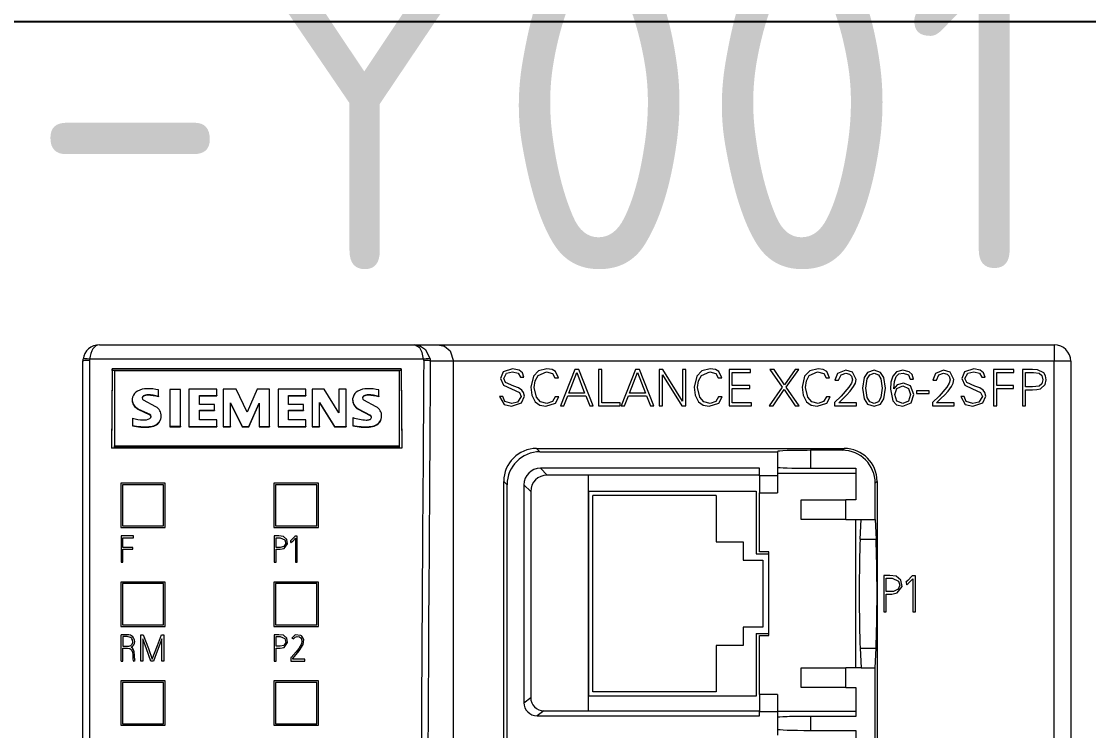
# Model space of a CAD drawing. Header units: millimetres. Extents: x 41350 to 54029, y 25852 to 34717.
# Drawn here: x 47224.7 to 47289.5, y 33544.5 to 33587.5 of the extents above; entities that cross this region are included whole.
import ezdxf
from ezdxf.enums import TextEntityAlignment as Align

# ---------------------------------------------------------------- set-up
doc = ezdxf.new("R2010")
doc.units = ezdxf.units.MM
doc.set_wipeout_variables(frame=1)
doc.layers.add('! NO PLOT !', color=7, linetype='Continuous', true_color=0xff75dd, plot=False)
doc.layers.add('000-PI-Oprema', color=30, linetype='Continuous', lineweight=5)
doc.layers.add('000-PI_TEXT', color=7, linetype='Continuous')
doc.layers.add('002-PI-Kabelska kanalica', color=150, linetype='Continuous')
doc.styles.add('PI0', font='isocpeur.ttf', dxfattribs={"width": 0.9})

# ---------------------------------------------------------------- blocks, each defined once
blk = doc.blocks.new('*U274')
at = {"layer": '002-PI-Kabelska kanalica'}
blk.add_line((20, -100), (20, 399), dxfattribs=at)
blk = doc.blocks.new('6GK5206-2BS00-2AC2')
at = {"layer": '000-PI-Oprema'}
for p, q in [((-28.997042, 73.5), (-9.868055, 73.5)), ((-9.868055, 73.5), (-8.436006, 73.5)), ((-8.436006, 73.5), (29.002958, 73.5)), ((-29.997042, 2.057289), (-29.997042, 72.5)), ((30.002958, 72.5), (30.002958, -72.5))]:
    blk.add_line(p, q, dxfattribs=at)
blk.add_lwpolyline([(-29.997042, 72.5), (-29.994331, 72.573577), (-29.988407, 72.631132)], dxfattribs=at)
blk.add_wipeout([(-29.591861, 72.631131), (-9.303593, 72.631131), (-9.146516, 72.646227), (-8.983075, 72.649161), (-8.90759, 72.631131), (-8.899498, 72.5), (29.002958, 72.5), (29.002958, -72.5), (-28.997042, -72.5), (-28.997042, 1.482354), (-29.379178, 1.619586), (-29.597041, 2.081522), (-29.59186, 72.631132)]).dxf.layer = '000-PI-Oprema'
for p, q in [((29.002958, 73.5), (29.002958, 72.5)), ((-9.303593, 72.631132), (-29.59186, 72.631132)), ((-29.597041, 72.552421), (-29.597041, 2.081522)), ((-28.23379, 71.946257), (-28.23379, 72.036749)), ((-10.660293, 72.036749), (-28.23379, 72.036749)), ((-10.660293, 71.946257), (-10.660293, 72.036749)), ((-7.487042, 72.5), (-8.899498, 72.5)), ((-7.487042, 0.287595), (-7.487042, 72.5)), ((29.002958, 72.5), (-7.487042, 72.5)), ((-0.11754, 72.000938), (-0.990267, 69.7975)), ((0.11754, 72.000938), (-0.11754, 72.000938)), ((0.99648, 69.7975), (0.11754, 72.000938)), ((1.513357, 72.000938), (1.318037, 72.000938)), ((1.318037, 72.000938), (1.318037, 69.7975)), ((1.513357, 69.974556), (1.513357, 72.000938)), ((3.571175, 72.000938), (2.698447, 69.7975)), ((3.806254, 72.000938), (3.571175, 72.000938)), ((4.685194, 69.7975), (3.806254, 72.000938)), ((5.226425, 72.000938), (5.006752, 72.000938)), ((5.006752, 72.000938), (5.006752, 69.7975)), ((6.422946, 70.081286), (5.226425, 72.000938)), ((6.618266, 72.000938), (6.422946, 72.000938)), ((6.422946, 72.000938), (6.422946, 70.081286)), ((6.618266, 69.7975), (6.618266, 72.000938)), ((10.557218, 72.000938), (9.247879, 72.000938)), ((9.247879, 72.000938), (9.247879, 69.7975)), ((10.557218, 71.823883), (10.557218, 72.000938)), ((11.990062, 72.000938), (11.730629, 72.000938)), ((11.730629, 72.000938), (12.47538, 70.929785)), ((12.612551, 71.070186), (11.990062, 72.000938)), ((13.259642, 72.000938), (12.612551, 71.070186)), ((12.719406, 70.929785), (13.482297, 72.000938)), ((13.482297, 72.000938), (13.259642, 72.000938)), ((26.554819, 72.000938), (25.30984, 72.000938)), ((25.30984, 72.000938), (25.30984, 69.7975)), ((26.554819, 71.823883), (26.554819, 72.000938)), ((27.682009, 72.000938), (27.065483, 72.000938)), ((27.065483, 72.000938), (27.065483, 69.7975)), ((30.002958, 72.5), (29.002958, 72.5)), ((29.002958, -72.5), (29.002958, 72.5)), ((-28.23379, 71.946257), (-28.265724, 67.23077)), ((-10.660293, 71.946257), (-28.23379, 71.946257)), ((-28.080771, 71.921294), (-28.080771, 67.359924)), ((-10.780771, 71.921294), (-28.080771, 71.921294)), ((-10.780771, 67.359924), (-10.780771, 71.921294)), ((-10.660293, 71.946257), (-10.628359, 67.23077)), ((-3.42456, 71.527921), (-3.223276, 71.527921)), ((-1.333195, 71.485179), (-1.119487, 71.485179)), ((-0.486809, 70.566604), (-0.001491, 71.823883)), ((-0.001491, 71.823883), (0.474633, 70.566604)), ((3.201906, 70.566604), (3.687224, 71.823883)), ((3.687224, 71.823883), (4.163347, 70.566604)), ((5.202072, 69.7975), (5.202072, 71.683605)), ((5.202072, 71.683605), (6.386168, 69.7975)), ((8.587618, 71.485179), (8.801327, 71.485179)), ((9.443199, 71.027445), (9.443199, 71.823883)), ((9.443199, 71.823883), (10.557218, 71.823883)), ((15.143759, 71.485179), (15.357468, 71.485179)), ((15.682007, 71.341795), (15.904662, 71.341795)), ((20.23997, 71.414978), (20.444733, 71.414978)), ((21.624108, 71.341795), (21.846762, 71.341795)), ((24.594661, 71.527921), (24.795945, 71.527921)), ((25.50516, 71.027445), (25.50516, 71.823883)), ((25.50516, 71.823883), (26.554819, 71.823883)), ((27.260803, 70.941961), (27.260803, 71.823883)), ((27.260803, 71.823883), (27.742891, 71.823883)), ((-25.410345, 70.364867), (-25.410345, 70.760921)), ((-24.720976, 70.785644), (-24.720976, 68.552686)), ((-24.080685, 70.785644), (-24.720976, 70.785644)), ((-24.080685, 68.552686), (-24.080685, 70.785644)), ((-23.559771, 70.796405), (-23.559771, 68.536544)), ((-21.866799, 70.796405), (-23.559771, 70.796405)), ((-21.866799, 70.419762), (-21.866799, 70.796405)), ((-21.486966, 70.796405), (-21.486966, 68.536544)), ((-20.700168, 70.796405), (-21.486966, 70.796405)), ((-20.021895, 69.409539), (-20.700168, 70.796405)), ((-19.419587, 70.796405), (-20.021895, 69.409539)), ((-18.665347, 70.796405), (-19.419587, 70.796405)), ((-18.665347, 68.536544), (-18.665347, 70.796405)), ((-18.144433, 70.796405), (-18.144433, 68.536544)), ((-16.451461, 70.796405), (-18.144433, 70.796405)), ((-16.451461, 70.419762), (-16.451461, 70.796405)), ((-16.071628, 70.796405), (-16.071628, 68.536544)), ((-15.355371, 70.796405), (-16.071628, 70.796405)), ((-14.454623, 69.36516), (-15.355371, 70.796405)), ((-14.004249, 70.796405), (-14.454623, 70.796405)), ((-14.454623, 70.796405), (-14.454623, 69.36516)), ((-14.004249, 68.536544), (-14.004249, 70.796405)), ((-12.02369, 70.364867), (-12.02369, 70.760921)), ((10.514477, 71.027445), (9.443199, 71.027445)), ((9.443199, 69.974556), (9.443199, 70.850389)), ((9.443199, 70.850389), (10.514477, 70.850389)), ((10.514477, 70.850389), (10.514477, 71.027445)), ((12.47538, 70.929785), (11.690869, 69.7975)), ((11.916755, 69.7975), (12.585216, 70.780188)), ((12.585216, 70.780188), (13.253429, 69.7975)), ((13.506649, 69.7975), (12.719406, 70.929785)), ((20.640798, 70.694705), (20.640798, 70.533056)), ((21.409902, 70.694705), (20.640798, 70.694705)), ((21.409902, 70.533056), (21.409902, 70.694705)), ((26.518041, 71.027445), (25.50516, 71.027445)), ((25.50516, 69.7975), (25.50516, 70.850389)), ((25.50516, 70.850389), (26.518041, 70.850389)), ((26.518041, 70.850389), (26.518041, 71.027445)), ((27.687973, 70.941961), (27.260803, 70.941961)), ((27.260803, 69.7975), (27.260803, 70.764906)), ((27.260803, 70.764906), (27.682009, 70.764906)), ((-27.005645, 70.164711), (-27.005645, 70.138846)), ((-26.326655, 70.39682), (-26.326655, 70.370955)), ((-25.568745, 69.733958), (-26.326655, 70.141388)), ((-26.051848, 70.46162), (-26.051848, 70.435754)), ((-25.410345, 70.364867), (-25.410345, 70.339001)), ((-22.91948, 69.870938), (-22.91948, 70.419762)), ((-22.91948, 70.419762), (-21.866799, 70.419762)), ((-22.91948, 70.393896), (-21.866799, 70.393896)), ((-21.866799, 70.419762), (-21.866799, 70.393896)), ((-17.504142, 69.870938), (-17.504142, 70.419762)), ((-17.504142, 70.419762), (-16.451461, 70.419762)), ((-17.504142, 70.393896), (-16.451461, 70.393896)), ((-16.451461, 70.419762), (-16.451461, 70.393896)), ((-13.61899, 70.164711), (-13.61899, 70.138846)), ((-12.94, 70.39682), (-12.94, 70.370955)), ((-12.18209, 69.733958), (-12.94, 70.141388)), ((-12.665193, 70.46162), (-12.665193, 70.435754)), ((-12.02369, 70.364867), (-12.02369, 70.339001)), ((-4.492856, 70.368178), (-4.694389, 70.368178)), ((-1.095134, 70.331524), (-1.311825, 70.331524)), ((-0.786001, 69.7975), (-0.550922, 70.401725)), ((-0.550922, 70.401725), (0.544709, 70.401725)), ((0.474633, 70.566604), (-0.486809, 70.566604)), ((0.544709, 70.401725), (0.782771, 69.7975)), ((2.902713, 69.7975), (3.137793, 70.401725)), ((3.137793, 70.401725), (4.233424, 70.401725)), ((4.163347, 70.566604), (3.201906, 70.566604)), ((4.233424, 70.401725), (4.471485, 69.7975)), ((8.82568, 70.331524), (8.608989, 70.331524)), ((15.381821, 70.331524), (15.16513, 70.331524)), ((20.640798, 70.533056), (21.409902, 70.533056)), ((23.526365, 70.368178), (23.324833, 70.368178)), ((-26.92693, 69.870938), (-26.92693, 69.845073)), ((-26.623826, 69.59478), (-26.623826, 69.568914)), ((-26.623826, 69.59478), (-25.945713, 69.282462)), ((-26.623826, 69.568914), (-25.945713, 69.256596)), ((-22.013306, 69.870938), (-22.91948, 69.870938)), ((-22.91948, 68.950852), (-22.91948, 69.531959)), ((-22.91948, 69.531959), (-22.013306, 69.531959)), ((-22.91948, 69.506094), (-22.013306, 69.506094)), ((-22.013306, 69.531959), (-22.013306, 69.870938)), ((-22.013306, 69.531959), (-22.013306, 69.506094)), ((-21.036592, 68.536544), (-21.036592, 69.967789)), ((-21.036592, 69.967789), (-20.336614, 68.536544)), ((-21.036592, 69.941924), (-20.336614, 68.510679)), ((-19.924223, 68.536544), (-19.305637, 69.960892)), ((-19.924223, 68.510679), (-19.305637, 69.935027)), ((-19.305637, 69.960892), (-19.305637, 68.536544)), ((-16.597042, 69.870938), (-17.504142, 69.870938)), ((-17.504142, 68.950852), (-17.504142, 69.531959)), ((-17.504142, 69.531959), (-16.597042, 69.531959)), ((-17.504142, 69.506094), (-16.597042, 69.506094)), ((-16.597042, 69.531959), (-16.597042, 69.870938)), ((-16.597042, 69.531959), (-16.597042, 69.506094)), ((-15.621254, 68.536544), (-15.621254, 70.005454)), ((-15.621254, 70.005454), (-14.720506, 68.536544)), ((-15.621254, 69.979588), (-14.720506, 68.510679)), ((-13.540275, 69.870938), (-13.540275, 69.845073)), ((-13.274711, 69.613492), (-13.274711, 69.587626)), ((-13.274711, 69.613492), (-12.550746, 69.22431)), ((-13.274711, 69.587626), (-12.550746, 69.198444)), ((-0.990267, 69.7975), (-0.786001, 69.7975)), ((0.782771, 69.7975), (0.99648, 69.7975)), ((1.318037, 69.7975), (2.624146, 69.7975)), ((2.624146, 69.974556), (1.513357, 69.974556)), ((2.624146, 69.7975), (2.624146, 69.974556)), ((2.698447, 69.7975), (2.902713, 69.7975)), ((4.471485, 69.7975), (4.685194, 69.7975)), ((5.006752, 69.7975), (5.202072, 69.7975)), ((6.386168, 69.7975), (6.618266, 69.7975)), ((9.247879, 69.7975), (10.602942, 69.7975)), ((10.602942, 69.974556), (9.443199, 69.974556)), ((10.602942, 69.7975), (10.602942, 69.974556)), ((11.690869, 69.7975), (11.916755, 69.7975)), ((13.253429, 69.7975), (13.506649, 69.7975)), ((15.660636, 70.004997), (15.660636, 69.7975)), ((15.660636, 69.7975), (16.988116, 69.7975)), ((16.988116, 69.983626), (15.907644, 69.983626)), ((16.988116, 69.7975), (16.988116, 69.983626)), ((21.602737, 70.004997), (21.602737, 69.7975)), ((21.602737, 69.7975), (22.930217, 69.7975)), ((22.930217, 69.983626), (21.849993, 69.983626)), ((22.930217, 69.7975), (22.930217, 69.983626)), ((25.30984, 69.7975), (25.50516, 69.7975)), ((27.065483, 69.7975), (27.260803, 69.7975)), ((-26.98394, 69.046162), (-26.98394, 68.606953)), ((-25.945713, 69.282462), (-25.945713, 69.256596)), ((-25.242133, 69.164116), (-25.242133, 69.189981)), ((-21.866799, 68.950852), (-22.91948, 68.950852)), ((-21.866799, 68.536544), (-21.866799, 68.950852)), ((-16.451461, 68.950852), (-17.504142, 68.950852)), ((-16.451461, 68.536544), (-16.451461, 68.950852)), ((-13.597285, 69.078213), (-13.597285, 68.606953)), ((-12.550746, 69.22431), (-12.550746, 69.198444)), ((-11.855478, 69.164116), (-11.855478, 69.189981)), ((-26.98394, 68.606953), (-26.98394, 68.581087)), ((-25.99278, 68.529358), (-25.99278, 68.503493)), ((-25.610171, 68.625666), (-25.610171, 68.5998)), ((-24.720976, 68.552686), (-24.720976, 68.52682)), ((-24.720976, 68.552686), (-24.080685, 68.552686)), ((-24.720976, 68.52682), (-24.080685, 68.52682)), ((-24.080685, 68.552686), (-24.080685, 68.52682)), ((-23.559771, 68.536544), (-21.866799, 68.536544)), ((-23.559771, 68.536544), (-23.559771, 68.510679)), ((-23.559771, 68.510679), (-21.866799, 68.510679)), ((-21.866799, 68.536544), (-21.866799, 68.510679)), ((-21.486966, 68.536544), (-21.486966, 68.510679)), ((-21.486966, 68.536544), (-21.036592, 68.536544)), ((-21.486966, 68.510679), (-21.036592, 68.510679)), ((-21.036592, 68.536544), (-21.036592, 68.510679)), ((-20.336614, 68.536544), (-20.336614, 68.510679)), ((-20.336614, 68.536544), (-19.924223, 68.536544)), ((-20.336614, 68.510679), (-19.924223, 68.510679)), ((-19.924223, 68.536544), (-19.924223, 68.510679)), ((-19.305637, 68.536544), (-19.305637, 68.510679)), ((-19.305637, 68.536544), (-18.665347, 68.536544)), ((-19.305637, 68.510679), (-18.665347, 68.510679)), ((-18.665347, 68.536544), (-18.665347, 68.510679)), ((-18.144433, 68.536544), (-16.451461, 68.536544)), ((-18.144433, 68.536544), (-18.144433, 68.510679)), ((-18.144433, 68.510679), (-16.451461, 68.510679)), ((-16.451461, 68.536544), (-16.451461, 68.510679)), ((-16.071628, 68.536544), (-16.071628, 68.510679)), ((-16.071628, 68.536544), (-15.621254, 68.536544)), ((-16.071628, 68.510679), (-15.621254, 68.510679)), ((-15.621254, 68.536544), (-15.621254, 68.510679)), ((-14.720506, 68.536544), (-14.004249, 68.536544)), ((-14.720506, 68.536544), (-14.720506, 68.510679)), ((-14.720506, 68.510679), (-14.004249, 68.510679)), ((-14.004249, 68.536544), (-14.004249, 68.510679)), ((-13.597285, 68.606953), (-13.597285, 68.581087)), ((-12.606125, 68.529358), (-12.606125, 68.503493)), ((-12.223516, 68.625666), (-12.223516, 68.5998)), ((-10.627751, 67.23071), (-28.266332, 67.23071)), ((-28.080771, 67.26293), (-28.080771, 67.359924)), ((-28.080771, 67.359924), (-10.780771, 67.359924)), ((-10.780771, 67.26293), (-28.080771, 67.26293)), ((-10.780771, 67.26293), (-10.780771, 67.359924)), ((-2.440514, 67.207731), (16.240453, 67.207731)), ((-2.440514, 67.207731), (-2.237973, 67.005191)), ((-2.237973, 67.005191), (12.187474, 67.005191)), ((12.187474, 67.022758), (12.187474, 67.005191)), ((12.187474, 67.005191), (12.187474, 65.546622)), ((14.187426, 67.092597), (14.187426, 66.003818)), ((16.12532, 67.092597), (14.187426, 67.092597)), ((16.12532, 67.092597), (16.240453, 67.207731)), ((-2.21618, 66.004421), (-1.80401, 65.592251)), ((11.094358, 66.004421), (-2.21618, 66.004421)), ((0.679479, 65.592251), (-1.80401, 65.592251)), ((0.679479, 65.592251), (0.679479, 51.284849)), ((11.094358, 65.592251), (0.679479, 65.592251)), ((11.094358, 65.546622), (11.094358, 66.004316)), ((11.094358, 65.546622), (11.094358, 64.507667)), ((12.187474, 65.546622), (11.094358, 65.546622)), ((16.939754, 65.679055), (12.187474, 65.679055)), ((12.187474, 65.546622), (12.187474, 64.507667)), ((14.187426, 66.003818), (16.939754, 66.003818)), ((16.939754, 66.003818), (16.939754, 64.093622)), ((-24.997042, 65.100007), (-27.697042, 65.100007)), ((-27.697042, 65.100007), (-27.697042, 62.400007)), ((-27.597042, 65.000003), (-27.597042, 62.500007)), ((-25.097042, 65), (-27.597042, 65)), ((-25.097042, 62.500007), (-25.097042, 65.000003)), ((-24.997042, 62.400007), (-24.997042, 65.100007)), ((-18.397042, 65.100007), (-18.397042, 62.400007)), ((-15.697042, 65.100007), (-18.397042, 65.100007)), ((-18.297042, 65.000003), (-18.297042, 62.500007)), ((-15.797042, 65), (-18.297042, 65)), ((-15.797042, 62.500007), (-15.797042, 65.000004)), ((-15.697042, 62.400007), (-15.697042, 65.100007)), ((-4.439295, 4.328285), (-4.439295, 65.20895)), ((-4.236755, 65.006409), (-4.439295, 65.20895)), ((-4.236755, 4.530825), (-4.236755, 65.006409)), ((-2.803401, 64.59286), (-3.215571, 65.00503)), ((-3.215571, 65.00503), (-3.215571, 51.775319)), ((18.239235, 65.20895), (18.124101, 65.093816)), ((18.124101, 62.893622), (18.124101, 65.093816)), ((18.239235, 65.20895), (18.239235, 4.328285)), ((-2.803401, 64.59286), (-2.803401, 52.084392)), ((0.709479, 64.618386), (10.885479, 64.618386)), ((0.709479, 64.618386), (0.709479, 52.172386)), ((0.979479, 52.439086), (0.979479, 64.351686)), ((8.472479, 64.351686), (0.979479, 64.351686)), ((8.472479, 64.351686), (8.472479, 61.544986)), ((10.885479, 64.618386), (10.885479, 60.808386)), ((11.094358, 60.929055), (11.094358, 64.507667)), ((11.094358, 64.507667), (12.187474, 64.507667)), ((13.630313, 64.093622), (16.330313, 64.093622)), ((13.630313, 62.893622), (13.630313, 64.093622)), ((16.939754, 64.093622), (16.330313, 64.093622)), ((16.330313, 62.893622), (16.330313, 64.093622)), ((16.330313, 62.893622), (13.630313, 62.893622)), ((16.330313, 62.893622), (17.264517, 62.893622)), ((16.939754, 53.893622), (16.939754, 62.893622)), ((17.210097, 61.697828), (17.264517, 62.893622)), ((17.264517, 62.893622), (18.124101, 62.893622)), ((18.124101, 62.893622), (18.178521, 61.697828)), ((-27.697042, 62.400007), (-24.997042, 62.400007)), ((-27.597042, 62.500007), (-25.097042, 62.500007)), ((-18.397042, 62.400007), (-15.697042, 62.400007)), ((-18.297042, 62.500007), (-15.797042, 62.500007)), ((-27.682042, 61.897507), (-27.682042, 60.302058)), ((-26.92105, 61.897507), (-27.682042, 61.897507)), ((-27.568917, 61.784382), (-26.92105, 61.784382)), ((-27.568917, 61.198604), (-27.568917, 61.784382)), ((-26.92105, 61.784382), (-26.92105, 61.897507)), ((-18.382042, 61.897507), (-18.382042, 60.297507)), ((-18.268917, 61.784382), (-18.013736, 61.784382)), ((-18.268917, 61.196329), (-18.268917, 61.784382)), ((-16.979685, 61.88873), (-17.119466, 61.88873)), ((-17.090534, 61.751225), (-17.090534, 60.295232)), ((-16.979685, 60.295232), (-16.979685, 61.88873)), ((17.210097, 61.697828), (18.178521, 61.697828)), ((-26.960709, 61.198604), (-27.568917, 61.198604)), ((-27.568917, 61.087755), (-26.960709, 61.087755)), ((-27.568917, 60.302058), (-27.568917, 61.087755)), ((-26.960709, 61.087755), (-26.960709, 61.198604)), ((-18.268917, 60.297507), (-18.268917, 61.083204)), ((8.472479, 61.544986), (10.098079, 61.544986)), ((10.098079, 61.544986), (10.098079, 60.427386)), ((-27.682042, 60.302058), (-27.568917, 60.302058)), ((-18.382042, 60.297507), (-18.268917, 60.297507)), ((-17.090534, 60.295232), (-16.979685, 60.295232)), ((10.098079, 60.427386), (11.291879, 60.427386)), ((10.885479, 60.808386), (11.665737, 60.808386)), ((11.665746, 60.929055), (11.094358, 60.929055)), ((11.291879, 60.427386), (11.291879, 56.363386)), ((11.665746, 55.858188), (11.665746, 60.929055)), ((-27.697042, 59.100007), (-27.697042, 56.400007)), ((-24.997042, 59.100007), (-27.697042, 59.100007)), ((-27.597042, 59.000007), (-27.597042, 56.500007)), ((-25.097042, 59.000007), (-27.597042, 59.000007)), ((-25.097042, 56.500007), (-25.097042, 59.000007)), ((-24.997042, 56.400007), (-24.997042, 59.100007)), ((-18.397042, 59.100007), (-18.397042, 56.400007)), ((-15.697042, 59.100007), (-18.397042, 59.100007)), ((-18.297042, 59.000007), (-18.297042, 56.500007)), ((-15.797042, 59.000007), (-18.297042, 59.000007)), ((-15.797042, 56.500007), (-15.797042, 59.000007)), ((-15.697042, 56.400007), (-15.697042, 59.100007)), ((18.639101, 59.491122), (18.639101, 57.291122)), ((18.794648, 59.335575), (19.145521, 59.335575)), ((18.794648, 58.527001), (18.794648, 59.335575)), ((19.987618, 59.08527), (20.005944, 59.091528)), ((20.005944, 59.091528), (20.01533, 58.935981)), ((20.375144, 59.479053), (20.353689, 59.45447)), ((20.567342, 59.479053), (20.375144, 59.479053)), ((20.414924, 59.289984), (20.414924, 57.287993)), ((20.567342, 57.287993), (20.567342, 59.479053)), ((18.794648, 57.291122), (18.794648, 58.371455)), ((18.639101, 57.291122), (18.794648, 57.291122)), ((20.414924, 57.287993), (20.567342, 57.287993)), ((-27.597042, 56.500007), (-25.097042, 56.500007)), ((-18.297042, 56.500007), (-15.797042, 56.500007)), ((-27.697042, 56.400007), (-24.997042, 56.400007)), ((-18.397042, 56.400007), (-15.697042, 56.400007)), ((-18.382042, 55.897507), (-18.382042, 54.297507)), ((-18.268917, 55.784382), (-18.013736, 55.784382)), ((-18.268917, 55.196329), (-18.268917, 55.784382)), ((11.291879, 56.363386), (10.098079, 56.363386)), ((10.098079, 56.363386), (10.098079, 55.245786)), ((10.885479, 55.982386), (11.665737, 55.982386)), ((10.885479, 55.982386), (10.885479, 52.172386)), ((11.094358, 52.279576), (11.094358, 55.858188)), ((11.094358, 55.858188), (11.665746, 55.858188)), ((10.098079, 55.245786), (8.472479, 55.245786)), ((8.472479, 55.245786), (8.472479, 52.439086)), ((-18.268917, 54.297507), (-18.268917, 55.083204)), ((-17.368145, 54.501652), (-17.368145, 54.297507)), ((-17.256971, 54.408356), (-17.256971, 54.461668)), ((17.210097, 55.089415), (18.178521, 55.089415)), ((17.210097, 55.089415), (17.264517, 53.893622)), ((18.124101, 53.893622), (18.178521, 55.089415)), ((-18.382042, 54.297507), (-18.268917, 54.297507)), ((-17.368145, 54.297507), (-16.515808, 54.297507)), ((-16.515808, 54.408356), (-17.256971, 54.408356)), ((-16.515808, 54.297507), (-16.515808, 54.408356)), ((13.630313, 53.893622), (16.330313, 53.893622)), ((13.630313, 52.693622), (13.630313, 53.893622)), ((17.264517, 53.893622), (16.330313, 53.893622)), ((16.330313, 52.693622), (16.330313, 53.893622)), ((17.264517, 53.893622), (18.124101, 53.893622)), ((18.124101, 47.143622), (18.124101, 53.893622)), ((-27.697042, 53.100007), (-27.697042, 50.400007)), ((-24.997042, 53.100007), (-27.697042, 53.100007)), ((-25.097042, 53.000007), (-27.597042, 53.000007)), ((-27.597042, 53.000007), (-27.597042, 50.500007)), ((-25.097042, 50.500007), (-25.097042, 53.000007)), ((-24.997042, 50.400007), (-24.997042, 53.100007)), ((-18.397042, 53.100007), (-18.397042, 50.400007)), ((-15.697042, 53.100007), (-18.397042, 53.100007)), ((-18.297042, 53.000007), (-18.297042, 50.500007)), ((-15.797042, 53.000007), (-18.297042, 53.000007)), ((-15.797042, 50.500007), (-15.797042, 53.000007)), ((-15.697042, 50.400007), (-15.697042, 53.100007)), ((16.330313, 52.693622), (13.630313, 52.693622)), ((16.330313, 52.693622), (16.939754, 52.693622)), ((16.939754, 52.693622), (16.939754, 50.942354)), ((-3.215571, 51.775319), (-2.803401, 52.084392)), ((10.885479, 52.172386), (0.709479, 52.172386)), ((8.472479, 52.439086), (0.979479, 52.439086)), ((11.094358, 52.279576), (11.094358, 51.240621)), ((12.187474, 52.279576), (11.094358, 52.279576)), ((12.187474, 52.279576), (12.187474, 51.240621)), ((-2.003645, 51.284849), (-2.415815, 50.975776)), ((-2.003645, 51.284849), (0.679479, 51.284849)), ((0.679479, 51.284849), (11.094358, 51.284849)), ((11.094358, 51.240621), (12.187474, 51.240621)), ((11.094358, 50.975855), (11.094358, 51.240621)), ((12.187474, 51.267117), (16.939754, 51.267117)), ((12.187474, 51.240621), (12.187474, 49.796622)), ((-2.415815, 50.975776), (11.094358, 50.975776)), ((14.187426, 50.942354), (14.187426, 50.094881)), ((16.939754, 50.942354), (14.187426, 50.942354)), ((-27.697042, 50.400007), (-24.997042, 50.400007)), ((-27.597042, 50.500007), (-25.097042, 50.500007)), ((-18.397042, 50.400007), (-15.697042, 50.400007)), ((-18.297042, 50.500007), (-15.797042, 50.500007)), ((14.187426, 50.094881), (16.939754, 50.094881)), ((16.939754, 50.094881), (16.939754, 48.343622))]:
    blk.add_line(p, q, dxfattribs=at)
for points in [[(-9.868055, 73.5), (-9.504273, 73.425223), (-9.185834, 73.210718), (-8.90759, 72.631132)], [(-9.303593, 72.631132), (-9.385243, 73.031849), (-9.545542, 73.322925), (-9.868055, 73.5)], [(-8.436006, 73.5), (-8.04486, 73.411102), (-7.701752, 73.133501), (-7.487042, 72.5)], [(-29.59186, 72.631132), (-29.596037, 72.587134), (-29.597041, 72.552421)], [(-9.29895, 72.552421), (-9.300272, 72.596576), (-9.303593, 72.631131)], [(-8.90759, 72.631131), (-8.900931, 72.557828), (-8.899498, 72.5)], [(-28.23379, 72.036749), (-28.252014, 69.345737), (-28.266332, 67.23071)], [(-10.660293, 72.036749), (-10.64207, 69.345737), (-10.627751, 67.23071)], [(-3.913109, 72.04368), (-4.476142, 71.853268), (-4.642452, 71.448526)], [(-3.223276, 71.527921), (-3.308576, 71.79669), (-3.509119, 71.959051), (-3.913109, 72.04368)], [(-1.818265, 72.04368), (-2.32871, 71.918766), (-2.6372, 71.601368), (-2.798095, 70.92059)], [(-1.119487, 71.485179), (-1.297751, 71.86754), (-1.504976, 71.991398), (-1.818265, 72.04368)], [(8.1023, 72.04368), (7.59201, 71.918766), (7.283592, 71.601368), (7.122718, 70.92059)], [(8.801327, 71.485179), (8.622916, 71.86754), (8.415619, 71.991398), (8.1023, 72.04368)], [(14.658441, 72.04368), (14.147996, 71.918766), (13.839505, 71.601368), (13.67861, 70.92059)], [(15.357468, 71.485179), (15.179057, 71.86754), (14.97176, 71.991398), (14.658441, 72.04368)], [(24.106113, 72.04368), (23.543079, 71.853268), (23.376769, 71.448526)], [(24.795945, 71.527921), (24.710645, 71.79669), (24.510103, 71.959051), (24.106113, 72.04368)], [(28.359416, 71.796424), (27.987974, 71.983517), (27.682009, 72.000938)], [(-4.642452, 71.448526), (-4.446009, 71.042009), (-3.977222, 70.82293)], [(-4.44092, 71.45772), (-4.271571, 71.772266), (-3.900684, 71.866625)], [(-3.836571, 70.987685), (-4.325912, 71.208432), (-4.44092, 71.45772)], [(-3.900684, 71.866625), (-3.553966, 71.773043), (-3.42456, 71.527921)], [(-2.584386, 70.914502), (-2.527931, 71.319877), (-2.356708, 71.642582), (-1.849079, 71.866625)], [(-1.849079, 71.866625), (-1.475745, 71.749394), (-1.333195, 71.485179)], [(7.336427, 70.914502), (7.392888, 71.319877), (7.564148, 71.642582), (8.071983, 71.866625)], [(8.071983, 71.866625), (8.444905, 71.749394), (8.587618, 71.485179)], [(13.892319, 70.914502), (13.948781, 71.319877), (14.120041, 71.642582), (14.627875, 71.866625)], [(14.627875, 71.866625), (15.001025, 71.749394), (15.143759, 71.485179)], [(16.335061, 71.955215), (15.839357, 71.760309), (15.682007, 71.341795)], [(15.904662, 71.341795), (16.046954, 71.680673), (16.332079, 71.775177)], [(16.332079, 71.775177), (16.553194, 71.724136), (16.678497, 71.602391), (16.737878, 71.381431)], [(16.960781, 71.399696), (16.73589, 71.843355), (16.335061, 71.955215)], [(16.737878, 71.381431), (16.683745, 71.159428), (16.530381, 70.917484)], [(16.609653, 70.688617), (16.815007, 70.96917), (16.919879, 71.174577), (16.960781, 71.399696)], [(18.749972, 70.859584), (18.653865, 71.509253), (18.446159, 71.822217), (18.054175, 71.955215), (17.662192, 71.822217), (17.454486, 71.509253), (17.358379, 70.859584)], [(17.562645, 70.859584), (17.641233, 71.42717), (17.789299, 71.679239), (18.054175, 71.784247), (18.318908, 71.679239), (18.466901, 71.42717), (18.545457, 70.859584)], [(19.809819, 71.955215), (19.419167, 71.854351), (19.190405, 71.590108), (19.082925, 71.220004), (19.056122, 70.801559)], [(19.260388, 70.82293), (19.298354, 71.271812), (19.396379, 71.569079), (19.565319, 71.7336), (19.816031, 71.784247)], [(20.444733, 71.414978), (20.363326, 71.695085), (20.1819, 71.86551), (19.809819, 71.955215)], [(19.816031, 71.784247), (20.136862, 71.665084), (20.23997, 71.414978)], [(22.277162, 71.955215), (21.781458, 71.760309), (21.624108, 71.341795)], [(21.846762, 71.341795), (21.989157, 71.680673), (22.27418, 71.775177)], [(22.27418, 71.775177), (22.495342, 71.724136), (22.620745, 71.602391), (22.680227, 71.381431)], [(22.902882, 71.399696), (22.677991, 71.843355), (22.277162, 71.955215)], [(22.680227, 71.381431), (22.626051, 71.159428), (22.472482, 70.917484)], [(22.552002, 70.688617), (22.757308, 70.96917), (22.862081, 71.174577), (22.902882, 71.399696)], [(23.376769, 71.448526), (23.573213, 71.042009), (24.042, 70.82293)], [(23.578301, 71.45772), (23.747651, 71.772266), (24.118537, 71.866625)], [(24.18265, 70.987685), (23.69331, 71.208432), (23.578301, 71.45772)], [(24.118537, 71.866625), (24.465256, 71.773043), (24.594661, 71.527921)], [(28.304498, 71.381431), (28.240805, 71.127362), (28.083272, 70.996895), (27.687973, 70.941961)], [(27.742891, 71.823883), (28.077463, 71.768576), (28.23691, 71.637224), (28.304498, 71.381431)], [(28.173291, 70.835107), (28.450934, 71.09197), (28.517958, 71.381431)], [(28.517958, 71.381431), (28.477566, 71.614775), (28.359416, 71.796424)], [(-3.977222, 70.82293), (-3.489079, 70.61024), (-3.385049, 70.365196)], [(-3.333113, 70.746641), (-3.542543, 70.879825), (-3.836571, 70.987685)], [(-3.183517, 70.374266), (-3.231287, 70.601565), (-3.333113, 70.746641)], [(-2.798095, 70.92059), (-2.731297, 70.432213), (-2.522042, 70.039161), (-2.249034, 69.837792), (-1.873432, 69.763953)], [(-1.818265, 69.940884), (-2.206779, 70.044948), (-2.450667, 70.314), (-2.584386, 70.914502)], [(7.122718, 70.92059), (7.189564, 70.432213), (7.398918, 70.039161), (7.671997, 69.837792), (8.04763, 69.763953)], [(8.1023, 69.940884), (7.713942, 70.044948), (7.470125, 70.314), (7.336427, 70.914502)], [(13.67861, 70.92059), (13.745457, 70.432213), (13.95481, 70.039161), (14.22789, 69.837792), (14.603523, 69.763953)], [(14.658441, 69.940884), (14.270035, 70.044948), (14.026119, 70.314), (13.892319, 70.914502)], [(16.530381, 70.917484), (16.06616, 70.385587), (15.660636, 70.004997)], [(15.907644, 69.983626), (16.189294, 70.249506), (16.381585, 70.437477), (16.609653, 70.688617)], [(17.358379, 70.859584), (17.454486, 70.211406), (17.662192, 69.899466), (18.054175, 69.766935), (18.446159, 69.899466), (18.653865, 70.211406), (18.749972, 70.859584)], [(18.545457, 70.859584), (18.466901, 70.293442), (18.318908, 70.042427), (18.054175, 69.937902), (17.789299, 70.042427), (17.641233, 70.293442), (17.562645, 70.859584)], [(19.056122, 70.801559), (19.200251, 70.106866), (19.42682, 69.862077), (19.797642, 69.766935)], [(19.83442, 71.170828), (19.458178, 71.065499), (19.260388, 70.82293)], [(19.79466, 69.937902), (19.443283, 70.084749), (19.318537, 70.471926), (19.435269, 70.849271), (19.79466, 70.999986)], [(19.79466, 70.999986), (20.151225, 70.849271), (20.267553, 70.471926), (20.143211, 70.084749), (19.79466, 69.937902)], [(20.472068, 70.471926), (20.269153, 71.009051), (19.83442, 71.170828)], [(22.472482, 70.917484), (22.008445, 70.385587), (21.602737, 70.004997)], [(21.849993, 69.983626), (22.131534, 70.249506), (22.323853, 70.437477), (22.552002, 70.688617)], [(24.042, 70.82293), (24.530143, 70.61024), (24.634172, 70.365196)], [(24.686108, 70.746641), (24.476678, 70.879825), (24.18265, 70.987685)], [(24.835705, 70.374266), (24.787934, 70.601565), (24.686108, 70.746641)], [(27.682009, 70.764906), (27.93346, 70.777234), (28.173291, 70.835107)], [(-4.694389, 70.368178), (-4.422433, 69.87499), (-3.968027, 69.763953)], [(-3.955851, 69.940884), (-4.365723, 70.065197), (-4.492856, 70.368178)], [(-3.968027, 69.763953), (-3.352667, 69.973435), (-3.183517, 70.374266)], [(-3.385049, 70.365196), (-3.605336, 70.019744), (-3.955851, 69.940884)], [(-1.873432, 69.763953), (-1.298656, 69.963144), (-1.095134, 70.331524)], [(-1.311825, 70.331524), (-1.485467, 70.047629), (-1.818265, 69.940884)], [(8.04763, 69.763953), (8.622281, 69.963144), (8.82568, 70.331524)], [(8.608989, 70.331524), (8.435222, 70.047629), (8.1023, 69.940884)], [(14.603523, 69.763953), (15.178298, 69.963144), (15.381821, 70.331524)], [(15.16513, 70.331524), (14.99126, 70.047629), (14.658441, 69.940884)], [(19.797642, 69.766935), (20.307445, 69.982963), (20.472068, 70.471926)], [(23.324833, 70.368178), (23.596789, 69.87499), (24.051194, 69.763953)], [(24.063371, 69.940884), (23.653499, 70.065197), (23.526365, 70.368178)], [(24.051194, 69.763953), (24.666554, 69.973435), (24.835705, 70.374266)], [(24.634172, 70.365196), (24.413885, 70.019744), (24.063371, 69.940884)], [(-18.268917, 61.083204), (-18.020959, 61.083204), (-17.779363, 61.132553), (-17.565251, 61.418211), (-17.617179, 61.689045), (-17.825044, 61.864475), (-18.102756, 61.898233), (-18.382042, 61.897507)], [(-18.013736, 61.784382), (-17.735467, 61.660811), (-17.67728, 61.437876), (-17.803761, 61.248879), (-18.029217, 61.195777), (-18.268917, 61.196329)], [(-17.135069, 61.870851), (-17.320466, 61.672158), (-17.4013, 61.602344)], [(-17.4013, 61.602344), (-17.393838, 61.604891), (-17.387975, 61.606893)], [(-17.387975, 61.606893), (-17.384151, 61.543544), (-17.381148, 61.493769)], [(-17.358068, 61.497995), (-17.310726, 61.529793), (-17.250095, 61.5853), (-17.090534, 61.751225)], [(-17.119466, 61.88873), (-17.128203, 61.878718), (-17.135069, 61.870851)], [(-17.381148, 61.493769), (-17.368913, 61.495198), (-17.358068, 61.497995)], [(18.794648, 58.371455), (19.135509, 58.371475), (19.467134, 58.439056), (19.762233, 58.833759), (19.690849, 59.204486), (19.401109, 59.446384), (19.02257, 59.490877), (18.639101, 59.491122)], [(19.145521, 59.335575), (19.532539, 59.159978), (19.612655, 58.905295), (19.513907, 58.663426), (19.225702, 58.531005), (18.794648, 58.527001)], [(20.353689, 59.45447), (20.10772, 59.19122), (19.987618, 59.08527)], [(20.047066, 58.941792), (20.111609, 58.984917), (20.194897, 59.061153), (20.414924, 59.289984)], [(20.01533, 58.935981), (20.032055, 58.937915), (20.047066, 58.941792)], [(-27.312366, 55.898746), (-27.519384, 55.89874), (-27.682041, 55.898735)], [(-27.68204, 54.2975), (-27.682041, 55.194228), (-27.682041, 55.898735)], [(-27.31336, 55.785431), (-27.456416, 55.785428), (-27.568817, 55.785425)], [(-27.568817, 55.785425), (-27.568817, 55.457116), (-27.568817, 55.199149)], [(-27.165707, 55.758863), (-27.243205, 55.780287), (-27.31336, 55.785431)], [(-27.115284, 55.863142), (-27.219479, 55.891853), (-27.312366, 55.898746)], [(-27.059078, 55.690005), (-27.113909, 55.732323), (-27.165707, 55.758863)], [(-26.972781, 55.7688), (-27.045443, 55.827361), (-27.115284, 55.863142)], [(-26.887027, 55.635602), (-26.928258, 55.714091), (-26.972781, 55.7688)], [(-26.478405, 54.297513), (-26.47848, 55.194227), (-26.478404, 55.89873)], [(-26.478404, 55.89873), (-26.398805, 55.898753), (-26.336263, 55.898737)], [(-26.336263, 55.898737), (-26.027056, 55.063403), (-25.7855, 54.410825)], [(-25.7855, 54.410825), (-25.477819, 55.24204), (-25.234736, 55.898749)], [(-25.234736, 55.898749), (-25.153923, 55.89877), (-25.090426, 55.89875)], [(-25.090426, 55.89875), (-25.090448, 55.002084), (-25.090426, 54.297502)], [(-18.268917, 55.083204), (-18.021009, 55.083204), (-17.779446, 55.132512), (-17.56525, 55.418216), (-17.617246, 55.689151), (-17.825171, 55.864526), (-18.102833, 55.898232), (-18.382042, 55.897507)], [(-18.013736, 55.784382), (-17.735483, 55.660831), (-17.677292, 55.4378), (-17.803865, 55.248815), (-18.02929, 55.195776), (-18.268917, 55.196329)], [(-16.760912, 55.859799), (-17.107731, 55.884562), (-17.308006, 55.699864)], [(-17.20821, 55.648828), (-17.118369, 55.753177), (-16.990899, 55.794733), (-16.854549, 55.778999), (-16.744333, 55.699864)], [(-16.695573, 55.814289), (-16.729467, 55.841234), (-16.760912, 55.859799)], [(-16.620156, 55.304903), (-16.589315, 55.606566), (-16.695573, 55.814289)], [(-27.568817, 55.199149), (-27.415843, 55.199152), (-27.295649, 55.199155)], [(-27.295649, 55.199155), (-27.21021, 55.206806), (-27.152423, 55.223552)], [(-27.152423, 55.223552), (-27.090662, 55.255721), (-27.051307, 55.287889)], [(-27.065223, 55.14132), (-26.963397, 55.215388), (-26.908262, 55.290234)], [(-26.919377, 54.979204), (-26.994171, 55.084818), (-27.065223, 55.14132)], [(-26.99474, 55.593315), (-27.025322, 55.650453), (-27.059078, 55.690005)], [(-27.051307, 55.287889), (-27.013154, 55.336224), (-26.99248, 55.378973)], [(-26.973595, 55.483433), (-26.980405, 55.545996), (-26.99474, 55.593315)], [(-26.99248, 55.378973), (-26.977294, 55.436727), (-26.973595, 55.483433)], [(-26.908262, 55.290234), (-26.86782, 55.396775), (-26.85811, 55.483429)], [(-26.85811, 55.483429), (-26.867179, 55.569345), (-26.887027, 55.635602)], [(-26.365089, 55.649876), (-26.36514, 54.892577), (-26.365089, 54.297515)], [(-25.869899, 54.297513), (-26.146567, 55.053095), (-26.365089, 55.649876)], [(-25.203651, 55.654403), (-25.486592, 54.892857), (-25.707787, 54.29751)], [(-25.203651, 54.297502), (-25.20367, 55.05739), (-25.203651, 55.654403)], [(-16.72678, 55.342611), (-16.893903, 55.067672), (-17.052475, 54.869982), (-17.354817, 54.517255)], [(-17.308006, 55.699864), (-17.252121, 55.671284), (-17.20821, 55.648828)], [(-17.256971, 54.461668), (-16.867309, 54.925391), (-16.620156, 55.304903)], [(-16.744333, 55.699864), (-16.695909, 55.501737), (-16.72678, 55.342611)], [(-27.568817, 55.085834), (-27.418322, 55.085837), (-27.300077, 55.085839)], [(-27.568817, 54.297506), (-27.568817, 54.738978), (-27.568817, 55.085834)], [(-27.300077, 55.085839), (-27.147885, 55.055574), (-27.059078, 54.989329)], [(-27.059078, 54.989329), (-26.990144, 54.846483), (-26.973595, 54.686068)], [(-26.973595, 54.546185), (-26.97486, 54.535053), (-26.975854, 54.526306)], [(-26.975854, 54.526306), (-26.972651, 54.466332), (-26.965643, 54.415159)], [(-26.973595, 54.686068), (-26.973595, 54.607734), (-26.973595, 54.546185)], [(-26.860369, 54.664015), (-26.878874, 54.863502), (-26.919377, 54.979204)], [(-26.862538, 54.582869), (-26.861858, 54.603637), (-26.860369, 54.619556)], [(-26.862538, 54.541844), (-26.862538, 54.564818), (-26.862538, 54.582869)], [(-26.855942, 54.442986), (-26.861261, 54.500658), (-26.862538, 54.541844)], [(-26.860369, 54.619556), (-26.860369, 54.644453), (-26.860369, 54.664015)], [(-17.354817, 54.517255), (-17.362281, 54.508517), (-17.368145, 54.501652)], [(-27.68204, 54.2975), (-27.618635, 54.297503), (-27.568817, 54.297506)], [(-26.965643, 54.415159), (-26.949601, 54.345229), (-26.930491, 54.28648)], [(-26.930491, 54.28648), (-26.871336, 54.308845), (-26.824857, 54.326417)], [(-26.824857, 54.326417), (-26.846563, 54.3934), (-26.855942, 54.442986)], [(-26.365089, 54.297515), (-26.428546, 54.297527), (-26.478405, 54.297513)], [(-25.707787, 54.29751), (-25.79857, 54.297537), (-25.869899, 54.297513)], [(-25.090426, 54.297502), (-25.153832, 54.297514), (-25.203651, 54.297502)]]:
    blk.add_lwpolyline(points, dxfattribs=at)
for centre, start, end in [((-28.997042, 72.5), 90, 172.465039), ((29.002958, 72.5), 0, 90)]:
    blk.add_arc(centre, 1, start, end, dxfattribs=at)
for centre, major_axis, ratio, start_param, end_param in [((-28.997042, 72.5), (0, 1), 0.6, 0, 1.439286449), ((-29.59186, 72.578679), (-0.396546, 0.052452), 0.130018, 4.729585201, 6.283185307), ((-9.303593, 72.578679), (0.396886, 0.049818), 0.130127, 0.052352886, 1.554463828), ((-29.597041, 72.5), (-0.4, 0), 0.131052, 4.71238898, 6.283185307), ((42.636053, -58.5), (0, 1000.000002), 0.052387, 1.439365845, 1.510179332), ((-9.29895, 72.5), (0.399991, -0.002771), 0.131049, 0.052815787, 1.571704225), ((43.035505, -58.5), (0, 999.599999), 0.052408, 1.439365845, 1.510179331), ((-26.408764, 70.164711), (-0.596881, 0), 0.991602, 5.207353012, 6.802572387), ((-26.099471, 69.596526), (-1.248024, 0), 0.991602, 4.71238898, 5.207353012), ((-26.099471, 67.605696), (-3.255714, 0), 0.991602, 4.499109029, 4.71238898), ((-13.022109, 70.164711), (-0.596881, 0), 0.991602, 5.207353012, 6.802572387), ((-12.712816, 69.596526), (-1.248024, 0), 0.991602, 4.71238898, 5.207353012), ((-12.712816, 67.605696), (-3.255714, 0), 0.991602, 4.499109029, 4.71238898), ((-26.408764, 70.138846), (-0.596881, 0), 0.991602, 6.283178928, 6.802572387), ((-26.25683, 70.269104), (-0.146507, 0), 0.991602, 5.209164811, 7.357205803), ((-26.25683, 70.243239), (-0.146507, 0), 0.991602, 5.209164811, 6.194075169), ((-26.068046, 69.923797), (-0.542619, 0), 0.991602, 4.682533074, 5.209164811), ((-26.068046, 69.897932), (-0.542619, 0), 0.991602, 4.682533074, 5.209164811), ((-26.132028, 67.799399), (-2.685964, 0), 0.991602, 4.44035947, 4.682533074), ((-26.132028, 67.773533), (-2.685964, 0), 0.991602, 4.44035947, 4.682533074), ((-13.022109, 70.138846), (-0.596881, 0), 0.991602, 6.283178928, 6.802572387), ((-12.870176, 70.269104), (-0.146507, 0), 0.991602, 5.209164811, 7.357205803), ((-12.870176, 70.243239), (-0.146507, 0), 0.991602, 5.209164811, 6.194075169), ((-12.681391, 69.923797), (-0.542619, 0), 0.991602, 4.682533074, 5.209164811), ((-12.681391, 69.897932), (-0.542619, 0), 0.991602, 4.682533074, 5.209164811), ((-12.745373, 67.799399), (-2.685964, 0), 0.991602, 4.44035947, 4.682533074), ((-12.745373, 67.773533), (-2.685964, 0), 0.991602, 4.44035947, 4.682533074), ((-26.338105, 70.204771), (-0.678274, 0), 0.991602, 0.519387079, 1.135975166), ((-26.338105, 70.178906), (-0.678274, 0), 0.991602, 0.519387079, 1.135975166), ((-25.866145, 69.189981), (-0.624012, 0), 0.991602, 1.993476109, 4.215613149), ((-12.95145, 70.204771), (-0.678274, 0), 0.991602, 0.519387079, 1.074020496), ((-12.95145, 70.178906), (-0.678274, 0), 0.991602, 0.519387079, 1.074020496), ((-12.47949, 69.189981), (-0.624012, 0), 0.991602, 1.993476109, 4.215613149), ((-26.197142, 71.592737), (-2.685964, 0), 0.991602, 1.273507237, 1.513676676), ((-26.305563, 69.712591), (-0.786798, 0), 0.991602, 1.513676676, 2.055141618), ((-26.007428, 69.150703), (-0.146507, 0), 0.991602, 2.055166052, 4.277567819), ((-26.007428, 69.124838), (-0.146507, 0), 0.991602, 3.230712412, 4.277567819), ((-25.866145, 69.164116), (-0.624012, 0), 0.991602, 1.993476109, 3.14159182), ((-12.718242, 71.594946), (-2.685964, 0), 0.991602, 1.237380417, 1.54053797), ((-12.775699, 69.712591), (-0.786798, 0), 0.991602, 1.54053797, 1.815509487), ((-12.620571, 69.096593), (-0.146507, 0), 0.991602, 1.815509487, 4.215613149), ((-12.620571, 69.070728), (-0.146507, 0), 0.991602, 3.230708111, 4.215613149), ((-12.47949, 69.164116), (-0.624012, 0), 0.991602, 1.993476109, 3.14159182), ((-26.235126, 71.748775), (-3.255714, 0), 0.991602, 1.338718644, 1.645302273), ((-26.235126, 71.72291), (-3.255714, 0), 0.991602, 1.338718644, 1.645302273), ((-26.077601, 69.656154), (-1.1395, 0), 0.991602, 1.645302273, 1.993476109), ((-26.077601, 69.630289), (-1.1395, 0), 0.991602, 1.645302273, 1.993476109), ((-12.848471, 71.748775), (-3.255714, 0), 0.991602, 1.338718644, 1.645302273), ((-12.848471, 71.72291), (-3.255714, 0), 0.991602, 1.338718644, 1.645302273), ((-12.690946, 69.656154), (-1.1395, 0), 0.991602, 1.645302273, 1.993476109), ((-12.690946, 69.630289), (-1.1395, 0), 0.991602, 1.645302273, 1.993476109), ((-2.438076, 65.206512), (-1.415937, 1.415937), 0.998783, 5.498396131, 7.067974483), ((-2.235536, 65.003972), (-1.415937, 1.415937), 0.998783, 5.498396131, 7.067974483), ((14.187426, 67.022758), (1.999951, 0), 0.034921, 1.570796327, 3.141592654), ((16.122882, 65.091378), (1.415937, 1.415937), 0.998783, 5.498396131, 7.067974483), ((16.238016, 65.206512), (1.415937, 1.415937), 0.998783, 5.498396131, 7.067974483), ((-2.214962, 65.003811), (-0.707969, 0.707969), 0.998783, 5.498396131, 7.067974483), ((-1.802792, 64.591641), (-0.707969, 0.707969), 0.998783, 5.498396131, 7.067974483), ((14.187426, 66.073658), (1.999951, 0), 0.034921, 3.141592654, 4.71238898), ((17.298635, 58.393622), (0, 4.164861), 0.034921, 0.654498469, 2.487094184), ((18.089983, 58.393622), (0, 4.164861), 0.034921, 3.796091123, 5.628686838), ((-2.002914, 52.085123), (-0.64065, -0.480402), 0.999049, 5.640226247, 7.210109012), ((-2.415083, 51.77605), (-0.64065, -0.480402), 0.999049, 5.640226247, 7.210109012), ((14.187426, 50.872514), (1.999951, 0), 0.034921, 1.570796327, 3.141592654), ((14.187426, 50.164721), (1.999951, 0), 0.034921, 3.141592654, 4.71238898)]:
    blk.add_ellipse(centre, major_axis=major_axis, ratio=ratio, start_param=start_param, end_param=end_param, dxfattribs=at)

msp = doc.modelspace()

# ---------------------------------------------------------------- block references
at = {"layer": '! NO PLOT !'}
msp.add_blockref('6GK5206-2BS00-2AC2', (47258.394, 33494.397), dxfattribs=at)
at = {"rotation": 270}
msp.add_blockref('*U274', (46934.397, 33607.528), dxfattribs=at)

# ---------------------------------------------------------------- texts
at = {"layer": '000-PI_TEXT', "style": 'PI0', "width": 0.9}
msp.add_text('-Y001', height=20, dxfattribs=at).set_placement((47256.196, 33582.494), align=Align.MIDDLE)

doc.saveas('drawing.dxf')
